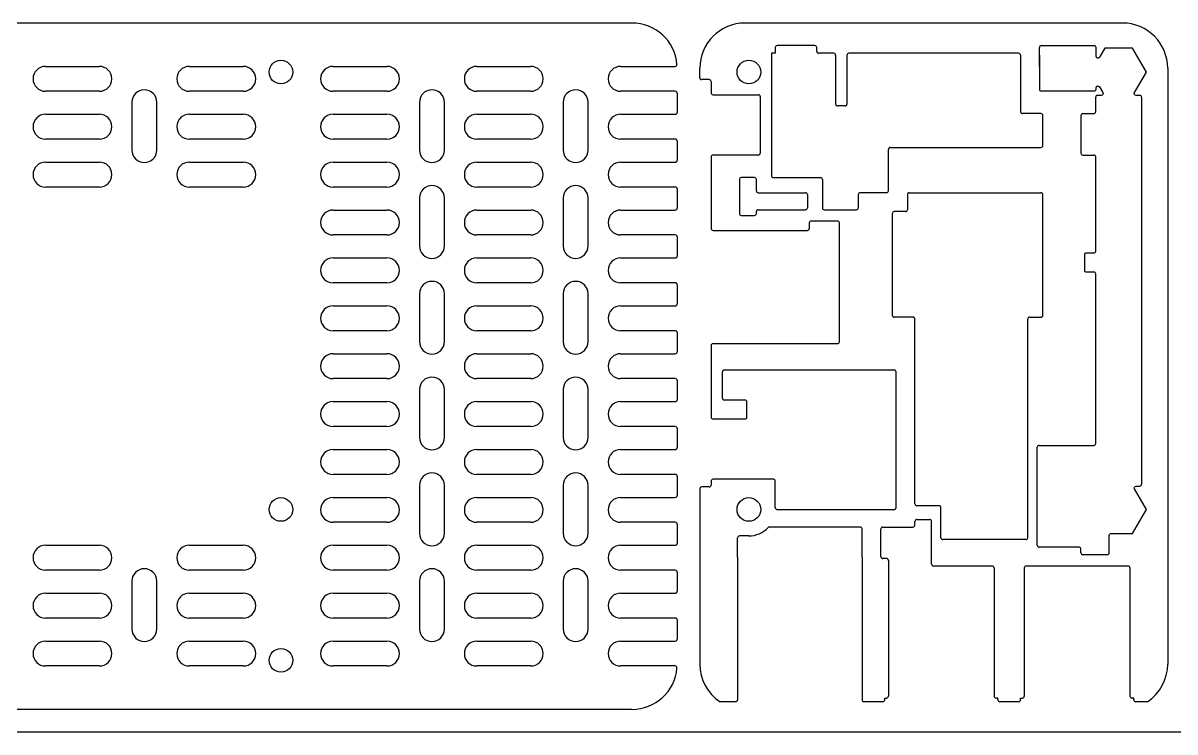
# Model space of a CAD drawing. Extents: x 0 to 610, y 0 to 610.
# Drawn here: x 146.3 to 299, y 0 to 94 of the extents above; entities that cross this region are included whole.
import ezdxf

# ---------------------------------------------------------------- set-up
doc = ezdxf.new("R2010")
doc.units = 0
doc.layers.get('0').update_dxf_attribs({"linetype": 'CONTINUOUS'})

msp = doc.modelspace()

# ---------------------------------------------------------------- linework, layer by layer
for p, q in [((227, 94), (9, 94)), ((292, 94), (242, 94)), ((298, 88), (298, 9)), ((237.5, 86.25), (237.5, 84.75)), ((288.46, 82.25), (288.46, 84.15)), ((294.54, 84.15), (294.54, 32.85)), ((237.5, 76.25), (237.5, 66.75)), ((288.46, 63.75), (288.46, 76.25)), ((281.46, 55.25), (281.46, 71.25)), ((288.46, 38.25), (288.46, 60.75)), ((237.5, 51.25), (237.5, 41.75)), ((236, 32.24), (236, 9)), ((241, 23.17), (241, 4.25)), ((257.5, 23.17), (257.5, 4.25)), ((261, 22.75), (261, 4.75)), ((274.75, 22), (266.96, 22)), ((275, 21.75), (275, 4.75)), ((279, 21.75), (279, 4.75)), ((292.75, 22), (279.25, 22)), ((293, 21.75), (293, 4.75)), ((240.75, 4), (238.68, 4)), ((260.25, 4), (257.75, 4)), ((278.25, 4), (275.75, 4)), ((295.32, 4), (293.75, 4)), ((227, 3), (9, 3)), ((0, 0), (610, 0))]:
    msp.add_line(p, q)
at = {"linetype": 'CONTINUOUS'}
for p, q in [((246, 90.75), (246, 90)), ((251.25, 91), (246.25, 91)), ((251.5, 90.25), (251.5, 90.75)), ((281, 88.25), (281, 90.75)), ((281.25, 91), (288.25, 91)), ((246, 90), (245.5, 90)), ((245.5, 90), (245.5, 87.5)), ((253.75, 90), (251.75, 90)), ((254, 89.75), (254, 83.25)), ((255.5, 89.75), (255.5, 83.25)), ((278.25, 90), (255.75, 90)), ((278.5, 89.75), (278.5, 82.25)), ((281, 89.75), (281, 85.25)), ((149.3, 88.25), (156.45, 88.25)), ((168.35, 88.25), (175.5, 88.25)), ((187.4, 88.25), (194.55, 88.25)), ((206.45, 88.25), (213.6, 88.25)), ((225.5, 88.25), (232.73, 88.25)), ((236, 86.75), (236, 88)), ((245.5, 87.5), (245.5, 73.75)), ((237.25, 86.5), (236.25, 86.5)), ((156.45, 84.95), (149.3, 84.95)), ((175.5, 84.95), (168.35, 84.95)), ((194.55, 84.95), (187.4, 84.95)), ((213.6, 84.95), (206.45, 84.95)), ((232.75, 84.95), (225.5, 84.95)), ((233, 84.7), (233, 82.15)), ((237.75, 84.5), (243.75, 84.5)), ((244, 84.25), (244, 76.75)), ((281.25, 85), (288.25, 85)), ((160.75, 83.5), (160.75, 77.15)), ((164.05, 77.15), (164.05, 83.5)), ((198.85, 83.5), (198.85, 77.15)), ((202.15, 77.15), (202.15, 83.5)), ((217.9, 83.5), (217.9, 77.15)), ((221.2, 77.15), (221.2, 83.5)), ((255.25, 83), (254.25, 83)), ((149.3, 81.9), (156.45, 81.9)), ((168.35, 81.9), (175.5, 81.9)), ((187.4, 81.9), (194.55, 81.9)), ((206.45, 81.9), (213.6, 81.9)), ((225.5, 81.9), (232.75, 81.9)), ((281.21, 82), (278.75, 82)), ((281.46, 77.75), (281.46, 81.75)), ((286.5, 81.75), (286.5, 76.75)), ((286.75, 82), (288.21, 82)), ((156.45, 78.6), (149.3, 78.6)), ((175.5, 78.6), (168.35, 78.6)), ((194.55, 78.6), (187.4, 78.6)), ((213.6, 78.6), (206.45, 78.6)), ((232.75, 78.6), (225.5, 78.6)), ((233, 78.35), (233, 75.8)), ((243.75, 76.5), (237.75, 76.5)), ((261, 71.75), (261, 77.25)), ((261.25, 77.5), (281.21, 77.5)), ((286.75, 76.5), (288.21, 76.5)), ((149.3, 75.55), (156.45, 75.55)), ((168.35, 75.55), (175.5, 75.55)), ((187.4, 75.55), (194.55, 75.55)), ((206.45, 75.55), (213.6, 75.55)), ((225.5, 75.55), (232.75, 75.55)), ((243.25, 73.5), (241.5, 73.5)), ((245.75, 73.5), (252, 73.5)), ((156.45, 72.25), (149.3, 72.25)), ((175.5, 72.25), (168.35, 72.25)), ((194.55, 72.25), (187.4, 72.25)), ((213.6, 72.25), (206.45, 72.25)), ((232.75, 72.25), (225.5, 72.25)), ((233, 72), (233, 69.45)), ((241.25, 73.25), (241.25, 68.75)), ((243.5, 71.75), (243.5, 73.25)), ((252.25, 73.25), (252.25, 69.5)), ((198.85, 70.8), (198.85, 64.45)), ((202.15, 64.45), (202.15, 70.8)), ((217.9, 70.8), (217.9, 64.45)), ((221.2, 64.45), (221.2, 70.8)), ((243.75, 71.5), (250, 71.5)), ((250.25, 71.25), (250.25, 69.5)), ((257, 71.25), (257, 69.5)), ((260.75, 71.5), (257.25, 71.5)), ((263.5, 71.25), (263.5, 69.25)), ((263.75, 71.5), (281.21, 71.5)), ((187.4, 69.2), (194.55, 69.2)), ((206.45, 69.2), (213.6, 69.2)), ((225.5, 69.2), (232.75, 69.2)), ((243.5, 68.75), (243.5, 69)), ((243.75, 69.25), (250, 69.25)), ((252.5, 69.25), (256.75, 69.25)), ((261.5, 68.75), (261.5, 55.25)), ((263.25, 69), (261.75, 69)), ((241.5, 68.5), (243.25, 68.5)), ((250.5, 67.5), (250.5, 66.75)), ((254.25, 67.75), (250.75, 67.75)), ((254.5, 51.75), (254.5, 67.5)), ((194.55, 65.9), (187.4, 65.9)), ((213.6, 65.9), (206.45, 65.9)), ((232.75, 65.9), (225.5, 65.9)), ((233, 65.65), (233, 63.1)), ((237.75, 66.5), (250.25, 66.5)), ((187.4, 62.85), (194.55, 62.85)), ((206.45, 62.85), (213.6, 62.85)), ((225.5, 62.85), (232.75, 62.85)), ((286.96, 63.25), (286.96, 61.25)), ((288.21, 63.5), (287.21, 63.5)), ((194.55, 59.55), (187.4, 59.55)), ((213.6, 59.55), (206.45, 59.55)), ((232.75, 59.55), (225.5, 59.55)), ((287.21, 61), (288.21, 61)), ((198.85, 58.1), (198.85, 51.75)), ((202.15, 51.75), (202.15, 58.1)), ((217.9, 58.1), (217.9, 51.75)), ((221.2, 51.75), (221.2, 58.1)), ((233, 59.3), (233, 56.75)), ((187.4, 56.5), (194.55, 56.5)), ((206.45, 56.5), (213.6, 56.5)), ((225.5, 56.5), (232.75, 56.5)), ((264.25, 55), (261.75, 55)), ((279.71, 55), (281.21, 55)), ((264.5, 30.25), (264.5, 54.75)), ((279.46, 25.75), (279.46, 54.75)), ((194.55, 53.2), (187.4, 53.2)), ((213.6, 53.2), (206.45, 53.2)), ((232.75, 53.2), (225.5, 53.2)), ((233, 52.95), (233, 50.4)), ((237.75, 51.5), (254.25, 51.5)), ((187.4, 50.15), (194.55, 50.15)), ((206.45, 50.15), (213.6, 50.15)), ((225.5, 50.15), (232.75, 50.15)), ((239, 44.25), (239, 47.75)), ((239.25, 48), (261.75, 48)), ((262, 29.75), (262, 47.75)), ((194.55, 46.85), (187.4, 46.85)), ((213.6, 46.85), (206.45, 46.85)), ((232.75, 46.85), (225.5, 46.85)), ((233, 46.6), (233, 44.05)), ((198.85, 45.4), (198.85, 39.05)), ((202.15, 39.05), (202.15, 45.4)), ((217.9, 45.4), (217.9, 39.05)), ((221.2, 39.05), (221.2, 45.4)), ((187.4, 43.8), (194.55, 43.8)), ((206.45, 43.8), (213.6, 43.8)), ((225.5, 43.8), (232.75, 43.8)), ((242, 44), (239.25, 44)), ((242.25, 41.75), (242.25, 43.75)), ((237.75, 41.5), (242, 41.5)), ((194.55, 40.5), (187.4, 40.5)), ((213.6, 40.5), (206.45, 40.5)), ((232.75, 40.5), (225.5, 40.5)), ((233, 40.25), (233, 37.7)), ((187.4, 37.45), (194.55, 37.45)), ((206.45, 37.45), (213.6, 37.45)), ((225.5, 37.45), (232.75, 37.45)), ((280.71, 24.75), (280.71, 37.75)), ((280.96, 38), (288.21, 38)), ((194.55, 34.15), (187.4, 34.15)), ((213.6, 34.15), (206.45, 34.15)), ((232.75, 34.15), (225.5, 34.15)), ((233, 33.9), (233, 31.35)), ((198.85, 32.7), (198.85, 26.35)), ((202.15, 26.35), (202.15, 32.7)), ((217.9, 32.7), (217.9, 26.35)), ((221.2, 26.35), (221.2, 32.7)), ((237.25, 32.49), (236.25, 32.49)), ((237.5, 33.25), (237.5, 32.74)), ((245.75, 33.5), (237.75, 33.5)), ((246, 29.75), (246, 33.25)), ((187.4, 31.1), (194.55, 31.1)), ((206.45, 31.1), (213.6, 31.1)), ((225.5, 31.1), (232.75, 31.1)), ((246.25, 29.5), (261.75, 29.5)), ((267.71, 30), (264.75, 30)), ((267.96, 25.75), (267.96, 29.75)), ((194.55, 27.8), (187.4, 27.8)), ((213.6, 27.8), (206.45, 27.8)), ((232.75, 27.8), (225.5, 27.8)), ((233, 27.55), (233, 25)), ((264.5, 27.42), (264.5, 27.92)), ((264.75, 28.17), (266.46, 28.17)), ((266.71, 22.25), (266.71, 27.92)), ((242.5, 26), (241.25, 26)), ((257.25, 27.17), (245.22, 27.17)), ((257.5, 23.17), (257.5, 26.92)), ((260, 23.25), (260, 26.92)), ((260.25, 27.17), (264.25, 27.17)), ((149.3, 24.75), (156.45, 24.75)), ((168.35, 24.75), (175.5, 24.75)), ((187.4, 24.75), (194.55, 24.75)), ((206.45, 24.75), (213.6, 24.75)), ((225.5, 24.75), (232.75, 24.75)), ((241, 23.17), (241, 25.75)), ((279.21, 25.5), (268.21, 25.5)), ((286.25, 24.5), (280.96, 24.5)), ((260.75, 23), (260.25, 23)), ((286.5, 23.75), (286.5, 24.25)), ((290, 23.5), (286.75, 23.5)), ((156.45, 21.45), (149.3, 21.45)), ((175.5, 21.45), (168.35, 21.45)), ((194.55, 21.45), (187.4, 21.45)), ((213.6, 21.45), (206.45, 21.45)), ((232.75, 21.45), (225.5, 21.45)), ((160.75, 20), (160.75, 13.65)), ((164.05, 13.65), (164.05, 20)), ((198.85, 20), (198.85, 13.65)), ((202.15, 13.65), (202.15, 20)), ((217.9, 20), (217.9, 13.65)), ((221.2, 13.65), (221.2, 20)), ((233, 21.2), (233, 18.65)), ((149.3, 18.4), (156.45, 18.4)), ((168.35, 18.4), (175.5, 18.4)), ((187.4, 18.4), (194.55, 18.4)), ((206.45, 18.4), (213.6, 18.4)), ((225.5, 18.4), (232.75, 18.4)), ((156.45, 15.1), (149.3, 15.1)), ((175.5, 15.1), (168.35, 15.1)), ((194.55, 15.1), (187.4, 15.1)), ((213.6, 15.1), (206.45, 15.1)), ((232.75, 15.1), (225.5, 15.1)), ((233, 14.85), (233, 12.3)), ((149.3, 12.05), (156.45, 12.05)), ((168.35, 12.05), (175.5, 12.05)), ((187.4, 12.05), (194.55, 12.05)), ((206.45, 12.05), (213.6, 12.05)), ((225.5, 12.05), (232.75, 12.05)), ((156.45, 8.75), (149.3, 8.75)), ((175.5, 8.75), (168.35, 8.75)), ((194.55, 8.75), (187.4, 8.75)), ((213.6, 8.75), (206.45, 8.75)), ((232.73, 8.75), (225.5, 8.75)), ((260.5, 4.25), (260.5, 4.5)), ((260.5, 4.5), (260.75, 4.5)), ((275.5, 4.5), (275.25, 4.5)), ((275.5, 4.25), (275.5, 4.5)), ((278.5, 4.25), (278.5, 4.5)), ((278.5, 4.5), (278.75, 4.5)), ((293.5, 4.5), (293.25, 4.5)), ((293.5, 4.25), (293.5, 4.5))]:
    msp.add_line(p, q, dxfattribs=at)
for points in [[(294.29, 84.4), (293.81, 84.4, -0.57735), (293.59, 84.78), (295.17, 87.5), (293.33, 90.67), (289.67, 90.67), (288.97, 89.46, -0.767327), (288.5, 89.59), (288.5, 90.75)], [(288.5, 85.25), (288.5, 85.41, -0.767327), (288.97, 85.54), (289.41, 84.78, -0.57735), (289.19, 84.4), (288.71, 84.4)], [(290.25, 23.75), (290.25, 26.07, -0.414214), (290.5, 26.32), (293.33, 26.32), (295.17, 29.5), (293.59, 32.23, -0.57735), (293.81, 32.6), (294.29, 32.6)]]:
    msp.add_lwpolyline(points, format="xyb", dxfattribs=at)
for centre in [(180.5, 87.5), (180.5, 29.5), (242.5, 29.5), (180.5, 9.5)]:
    msp.add_circle(centre, 1.57, dxfattribs=at)
msp.add_circle((242.5, 87.5), 1.57)
for centre, radius, start, end in [((227, 88), 6, 4.9885, 90), ((242, 88), 6, 90, 180), ((246.25, 90.75), 0.25, 90, 180), ((251.25, 90.75), 0.25, 0, 90), ((251.75, 90.25), 0.25, 180, 270), ((281.25, 90.75), 0.25, 90, 180), ((288.25, 90.75), 0.25, 0, 90), ((253.75, 89.75), 0.25, 0, 90), ((255.75, 89.75), 0.25, 90, 180), ((278.25, 89.75), 0.25, 0, 90), ((149.3, 86.6), 1.65, 90, 270), ((156.45, 86.6), 1.65, 270, 90), ((168.35, 86.6), 1.65, 90, 270), ((175.5, 86.6), 1.65, 270, 90), ((187.4, 86.6), 1.65, 90, 270), ((194.55, 86.6), 1.65, 270, 90), ((206.45, 86.6), 1.65, 90, 270), ((213.6, 86.6), 1.65, 270, 90), ((225.5, 86.6), 1.65, 90, 270), ((232.73, 88.5), 0.25, 270, 4.9885), ((236.25, 86.75), 0.25, 180, 270), ((237.25, 86.25), 0.25, 0, 90), ((162.4, 83.5), 1.65, 0, 180), ((200.5, 83.5), 1.65, 0, 180), ((219.55, 83.5), 1.65, 0, 180), ((232.75, 84.7), 0.25, 0, 90), ((237.75, 84.75), 0.25, 180, 270), ((243.75, 84.25), 0.25, 0, 90), ((281.25, 85.25), 0.25, 180, 270), ((288.25, 85.25), 0.25, 270, 0), ((254.25, 83.25), 0.25, 180, 270), ((255.25, 83.25), 0.25, 270, 0), ((149.3, 80.25), 1.65, 90, 270), ((156.45, 80.25), 1.65, 270, 90), ((168.35, 80.25), 1.65, 90, 270), ((175.5, 80.25), 1.65, 270, 90), ((187.4, 80.25), 1.65, 90, 270), ((194.55, 80.25), 1.65, 270, 90), ((206.45, 80.25), 1.65, 90, 270), ((213.6, 80.25), 1.65, 270, 90), ((225.5, 80.25), 1.65, 90, 270), ((232.75, 82.15), 0.25, 270, 0), ((278.75, 82.25), 0.25, 180, 270), ((281.21, 81.75), 0.25, 0, 90), ((286.75, 81.75), 0.25, 90, 180), ((288.21, 82.25), 0.25, 270, 0), ((232.75, 78.35), 0.25, 0, 90), ((162.4, 77.15), 1.65, 180, 0), ((200.5, 77.15), 1.65, 180, 0), ((219.55, 77.15), 1.65, 180, 0), ((237.75, 76.25), 0.25, 90, 180), ((243.75, 76.75), 0.25, 270, 0), ((261.25, 77.25), 0.25, 90, 180), ((281.21, 77.75), 0.25, 270, 0), ((286.75, 76.75), 0.25, 180, 270), ((288.21, 76.25), 0.25, 0, 90), ((149.3, 73.9), 1.65, 90, 270), ((156.45, 73.9), 1.65, 270, 90), ((168.35, 73.9), 1.65, 90, 270), ((175.5, 73.9), 1.65, 270, 90), ((187.4, 73.9), 1.65, 90, 270), ((194.55, 73.9), 1.65, 270, 90), ((206.45, 73.9), 1.65, 90, 270), ((213.6, 73.9), 1.65, 270, 90), ((225.5, 73.9), 1.65, 90, 270), ((232.75, 75.8), 0.25, 270, 0), ((241.5, 73.25), 0.25, 90, 180), ((243.25, 73.25), 0.25, 0, 90), ((245.75, 73.75), 0.25, 180, 270), ((252, 73.25), 0.25, 0, 90), ((200.5, 70.8), 1.65, 0, 180), ((219.55, 70.8), 1.65, 0, 180), ((232.75, 72), 0.25, 0, 90), ((243.75, 71.75), 0.25, 180, 270), ((260.75, 71.75), 0.25, 270, 0), ((250, 71.25), 0.25, 0, 90), ((257.25, 71.25), 0.25, 90, 180), ((263.75, 71.25), 0.25, 90, 180), ((281.21, 71.25), 0.25, 0, 90), ((187.4, 67.55), 1.65, 90, 270), ((194.55, 67.55), 1.65, 270, 90), ((206.45, 67.55), 1.65, 90, 270), ((213.6, 67.55), 1.65, 270, 90), ((225.5, 67.55), 1.65, 90, 270), ((232.75, 69.45), 0.25, 270, 0), ((241.5, 68.75), 0.25, 180, 270), ((243.25, 68.75), 0.25, 270, 0), ((243.75, 69), 0.25, 90, 180), ((250, 69.5), 0.25, 270, 0), ((252.5, 69.5), 0.25, 180, 270), ((256.75, 69.5), 0.25, 270, 0), ((261.75, 68.75), 0.25, 90, 180), ((263.25, 69.25), 0.25, 270, 0), ((250.75, 67.5), 0.25, 90, 180), ((254.25, 67.5), 0.25, 0, 90), ((232.75, 65.65), 0.25, 0, 90), ((237.75, 66.75), 0.25, 180, 270), ((250.25, 66.75), 0.25, 270, 0), ((200.5, 64.45), 1.65, 180, 0), ((219.55, 64.45), 1.65, 180, 0), ((187.4, 61.2), 1.65, 90, 270), ((194.55, 61.2), 1.65, 270, 90), ((206.45, 61.2), 1.65, 90, 270), ((213.6, 61.2), 1.65, 270, 90), ((225.5, 61.2), 1.65, 90, 270), ((232.75, 63.1), 0.25, 270, 0), ((287.21, 63.25), 0.25, 90, 180), ((288.21, 63.75), 0.25, 270, 0), ((287.21, 61.25), 0.25, 180, 270), ((200.5, 58.1), 1.65, 0, 180), ((219.55, 58.1), 1.65, 0, 180), ((232.75, 59.3), 0.25, 0, 90), ((288.21, 60.75), 0.25, 0, 90), ((187.4, 54.85), 1.65, 90, 270), ((194.55, 54.85), 1.65, 270, 90), ((206.45, 54.85), 1.65, 90, 270), ((213.6, 54.85), 1.65, 270, 90), ((225.5, 54.85), 1.65, 90, 270), ((232.75, 56.75), 0.25, 270, 0), ((261.75, 55.25), 0.25, 180, 270), ((264.25, 54.75), 0.25, 0, 90), ((279.71, 54.75), 0.25, 90, 180), ((281.21, 55.25), 0.25, 270, 0), ((232.75, 52.95), 0.25, 0, 90), ((200.5, 51.75), 1.65, 180, 0), ((219.55, 51.75), 1.65, 180, 0), ((232.75, 50.4), 0.25, 270, 0), ((237.75, 51.25), 0.25, 90, 180), ((254.25, 51.75), 0.25, 270, 0), ((187.4, 48.5), 1.65, 90, 270), ((194.55, 48.5), 1.65, 270, 90), ((206.45, 48.5), 1.65, 90, 270), ((213.6, 48.5), 1.65, 270, 90), ((225.5, 48.5), 1.65, 90, 270), ((239.25, 47.75), 0.25, 90, 180), ((261.75, 47.75), 0.25, 0, 90), ((200.5, 45.4), 1.65, 0, 180), ((219.55, 45.4), 1.65, 0, 180), ((232.75, 46.6), 0.25, 0, 90), ((187.4, 42.15), 1.65, 90, 270), ((194.55, 42.15), 1.65, 270, 90), ((206.45, 42.15), 1.65, 90, 270), ((213.6, 42.15), 1.65, 270, 90), ((225.5, 42.15), 1.65, 90, 270), ((232.75, 44.05), 0.25, 270, 0), ((239.25, 44.25), 0.25, 180, 270), ((242, 43.75), 0.25, 0, 90), ((237.75, 41.75), 0.25, 180, 270), ((242, 41.75), 0.25, 270, 0), ((232.75, 40.25), 0.25, 0, 90), ((200.5, 39.05), 1.65, 180, 0), ((219.55, 39.05), 1.65, 180, 0), ((288.21, 38.25), 0.25, 270, 0), ((187.4, 35.8), 1.65, 90, 270), ((194.55, 35.8), 1.65, 270, 90), ((206.45, 35.8), 1.65, 90, 270), ((213.6, 35.8), 1.65, 270, 90), ((225.5, 35.8), 1.65, 90, 270), ((232.75, 37.7), 0.25, 270, 0), ((280.96, 37.75), 0.25, 90, 180), ((200.5, 32.7), 1.65, 0, 180), ((219.55, 32.7), 1.65, 0, 180), ((232.75, 33.9), 0.25, 0, 90), ((236.25, 32.24), 0.25, 90, 180), ((237.25, 32.74), 0.25, 270, 0), ((237.75, 33.25), 0.25, 90, 180), ((245.75, 33.25), 0.25, 0, 90), ((187.4, 29.45), 1.65, 90, 270), ((194.55, 29.45), 1.65, 270, 90), ((206.45, 29.45), 1.65, 90, 270), ((213.6, 29.45), 1.65, 270, 90), ((225.5, 29.45), 1.65, 90, 270), ((232.75, 31.35), 0.25, 270, 0), ((246.25, 29.75), 0.25, 180, 270), ((261.75, 29.75), 0.25, 270, 0), ((264.75, 30.25), 0.25, 180, 270), ((267.71, 29.75), 0.25, 0, 90), ((232.75, 27.55), 0.25, 0, 90), ((264.75, 27.92), 0.25, 90, 180), ((266.46, 27.92), 0.25, 0, 90), ((200.5, 26.35), 1.65, 180, 0), ((219.55, 26.35), 1.65, 180, 0), ((241.25, 25.75), 0.25, 90, 180), ((242.5, 29.5), 3.5, 270, 316.5737), ((245.22, 26.92), 0.25, 90, 136.5737), ((257.25, 26.92), 0.25, 0, 90), ((260.25, 26.92), 0.25, 90, 180), ((264.25, 27.42), 0.25, 270, 0), ((149.3, 23.1), 1.65, 90, 270), ((156.45, 23.1), 1.65, 270, 90), ((168.35, 23.1), 1.65, 90, 270), ((175.5, 23.1), 1.65, 270, 90), ((187.4, 23.1), 1.65, 90, 270), ((194.55, 23.1), 1.65, 270, 90), ((206.45, 23.1), 1.65, 90, 270), ((213.6, 23.1), 1.65, 270, 90), ((225.5, 23.1), 1.65, 90, 270), ((232.75, 25), 0.25, 270, 0), ((268.21, 25.75), 0.25, 180, 270), ((279.21, 25.75), 0.25, 270, 0), ((280.96, 24.75), 0.25, 180, 270), ((286.25, 24.25), 0.25, 0, 90), ((260.25, 23.25), 0.25, 180, 270), ((260.75, 22.75), 0.25, 0, 90), ((286.75, 23.75), 0.25, 180, 270), ((290, 23.75), 0.25, 270, 0), ((162.4, 20), 1.65, 0, 180), ((200.5, 20), 1.65, 0, 180), ((219.55, 20), 1.65, 0, 180), ((232.75, 21.2), 0.25, 0, 90), ((266.96, 22.25), 0.25, 180, 270), ((149.3, 16.75), 1.65, 90, 270), ((156.45, 16.75), 1.65, 270, 90), ((168.35, 16.75), 1.65, 90, 270), ((175.5, 16.75), 1.65, 270, 90), ((187.4, 16.75), 1.65, 90, 270), ((194.55, 16.75), 1.65, 270, 90), ((206.45, 16.75), 1.65, 90, 270), ((213.6, 16.75), 1.65, 270, 90), ((225.5, 16.75), 1.65, 90, 270), ((232.75, 18.65), 0.25, 270, 0), ((232.75, 14.85), 0.25, 0, 90), ((162.4, 13.65), 1.65, 180, 0), ((200.5, 13.65), 1.65, 180, 0), ((219.55, 13.65), 1.65, 180, 0), ((232.75, 12.3), 0.25, 270, 0), ((149.3, 10.4), 1.65, 90, 270), ((156.45, 10.4), 1.65, 270, 90), ((168.35, 10.4), 1.65, 90, 270), ((175.5, 10.4), 1.65, 270, 90), ((187.4, 10.4), 1.65, 90, 270), ((194.55, 10.4), 1.65, 270, 90), ((206.45, 10.4), 1.65, 90, 270), ((213.6, 10.4), 1.65, 270, 90), ((225.5, 10.4), 1.65, 90, 270), ((227, 9), 6, 270, 355.0115), ((232.73, 8.5), 0.25, 355.0115, 90), ((260.75, 4.75), 0.25, 270, 0), ((275.25, 4.75), 0.25, 180, 270), ((278.75, 4.75), 0.25, 270, 0), ((293.25, 4.75), 0.25, 180, 270), ((260.25, 4.25), 0.25, 270, 0), ((275.75, 4.25), 0.25, 180, 270), ((278.25, 4.25), 0.25, 270, 0), ((293.75, 4.25), 0.25, 180, 270)]:
    msp.add_arc(centre, radius, start, end, dxfattribs=at)
for centre, radius, start, end in [((292, 88), 6, 0, 90), ((288.71, 84.15), 0.25, 90, 180), ((294.29, 84.15), 0.25, 0, 90), ((294.29, 32.85), 0.25, 270, 0), ((274.75, 21.75), 0.25, 0, 90), ((279.25, 21.75), 0.25, 90, 180), ((292.75, 21.75), 0.25, 0, 90), ((242, 9), 6, 180, 236.4427), ((292, 9), 6, 303.5573, 0), ((240.75, 4.25), 0.25, 270, 0), ((257.75, 4.25), 0.25, 180, 270)]:
    msp.add_arc(centre, radius, start, end)

doc.saveas('drawing.dxf')
